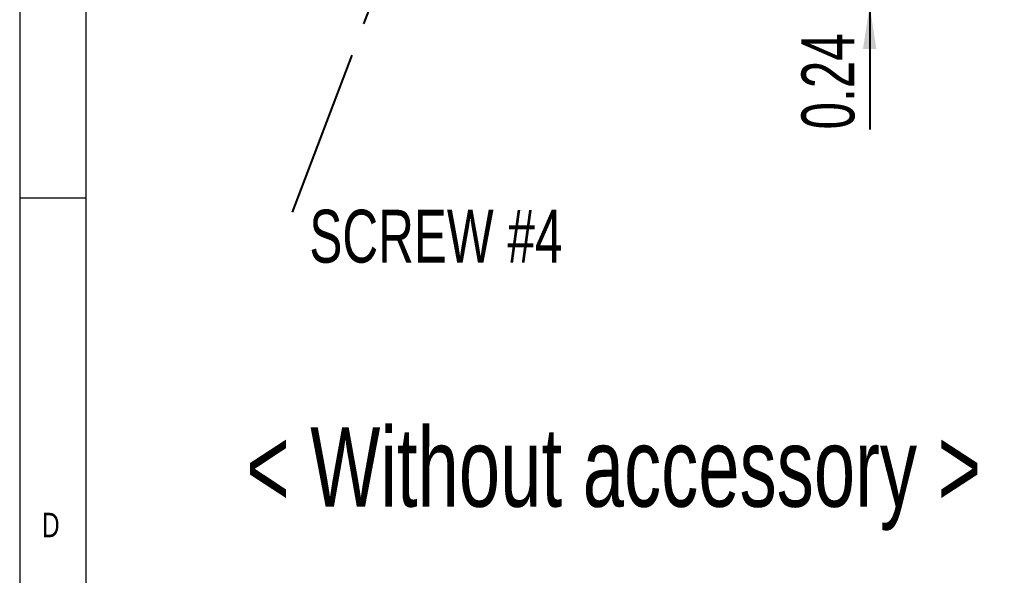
# Model space of a CAD drawing. Header units: inches. Extents: x 0.2 to 16.3, y 0.2 to 11.5.
# Drawn here: x 0.197 to 3.151, y 4.722 to 6.377 of the extents above; entities that cross this region are included whole.
import ezdxf

# ---------------------------------------------------------------- set-up
doc = ezdxf.new("R2010")
doc.units = ezdxf.units.IN
doc.header["$MEASUREMENT"] = 0
doc.linetypes.add('CENTERX2', pattern=[0.8, 0.5, -0.1, 0.1, -0.1])
doc.layers.add('CENTER_LINE', color=7, linetype='CENTERX2')
doc.styles.add('SLDTEXTSTYLE0', font='TXT', dxfattribs={"width": 0.7})
doc.styles.add('SLDTEXTSTYLE2', font='TXT', dxfattribs={"width": 0.75})
doc.dimstyles.new('SLDDIMSTYLE4', dxfattribs={"dimtxt": 0.15748, "dimasz": 0.13, "dimexe": 0, "dimexo": 0.0625, "dimgap": 0.03937, "dimtad": 1, "dimdec": 3, "dimrnd": 1e-09, "dimdsep": 46, "dimtxsty": 'SLDTEXTSTYLE0', "dimsah": 1, "dimcen": 0.09, "dimadec": 0, "dimazin": 2, "dimtfac": 1, "dimtmove": 0, "dimatfit": 0, "dimfxl": 1, "dimfrac": 2, "dimtolj": 1, "dimtzin": 12, "dimarcsym": 0})
doc.dimstyles.new('SLDDIMSTYLE8', dxfattribs={"dimtxt": 0.18, "dimasz": 0.13, "dimexe": 0, "dimexo": 0.0625, "dimgap": 0, "dimtad": 0, "dimtih": 1, "dimtoh": 1, "dimdec": 0, "dimrnd": 1e-09, "dimzin": 0, "dimdsep": 46, "dimtxsty": 'Standard', "dimsah": 1, "dimcen": 0.09, "dimadec": 0, "dimazin": 0, "dimtfac": 0.13, "dimtdec": 0, "dimtofl": 0, "dimtmove": 0, "dimatfit": 3, "dimfxl": 1, "dimfrac": 2, "dimtolj": 1, "dimtzin": 0, "dimarcsym": 0})

# ---------------------------------------------------------------- blocks, each defined once
blk = doc.blocks.new('_D_6')
at = {"layer": 'CENTER_LINE'}
for p, q in [((2.7269, 6.6599), (2.7269, 6.9099)), ((4.5795, 6.6599), (2.6875, 6.6599)), ((2.7269, 6.6599), (2.7269, 6.4195)), ((4.5913, 6.4195), (2.6875, 6.4195)), ((2.7269, 6.4195), (2.7269, 6.0499))]:
    blk.add_line(p, q, dxfattribs=at)
for points in [[(2.7269, 6.6599), (2.7469, 6.7899), (2.7069, 6.7899)], [(2.7269, 6.4195), (2.7069, 6.2895), (2.7469, 6.2895)]]:
    blk.add_solid(points, dxfattribs=at)
at = {"layer": 'CENTER_LINE', "insert": (2.5238, 6.0499), "char_height": 0.15748, "attachment_point": 1, "rotation": 90, "style": 'SLDTEXTSTYLE0'}
blk.add_mtext('0.24', dxfattribs=at)
blk = doc.blocks.new('SW_NOTE_0_6')
at = {"layer": 'CENTER_LINE', "color": 0, "insert": (0.0827, 0.0916), "char_height": 0.15748, "attachment_point": 1, "style": 'SLDTEXTSTYLE0'}
blk.add_mtext('SCREW #4', dxfattribs=at)

msp = doc.modelspace()

# ---------------------------------------------------------------- linework, layer by layer
at = {"color": 7, "linetype": 'Continuous', "lineweight": 18}
for p, q in [((0.1969, 11.4961), (0.1969, 0.1969)), ((0.3937, 11.2992), (0.3937, 0.3937)), ((0.1969, 5.8465), (0.3937, 5.8465))]:
    msp.add_line(p, q, dxfattribs=at)

# ---------------------------------------------------------------- block references
at = {"layer": 'CENTER_LINE'}
msp.add_blockref('SW_NOTE_0_6', (0.976, 5.7192), dxfattribs=at)

# ---------------------------------------------------------------- texts
at = {"color": 7, "linetype": 'Continuous', "lineweight": 0, "insert": (0.2625, 4.9082), "char_height": 0.0729, "attachment_point": 1, "style": 'SLDTEXTSTYLE2'}
msp.add_mtext('D', dxfattribs=at)
at = {"layer": 'CENTER_LINE', "insert": (0.8709, 5.1624), "char_height": 0.23622, "attachment_point": 1, "style": 'SLDTEXTSTYLE0'}
msp.add_mtext('< Without accessory >', dxfattribs=at)

# ---------------------------------------------------------------- dimensions: what is measured, and where the dimension line sits
at = {"layer": 'CENTER_LINE'}
dim = msp.add_linear_dim(base=(2.7269, 6.4195), p1=(4.6189, 6.6599), p2=(4.6307, 6.4195), angle=90, dimstyle='SLDDIMSTYLE4', dxfattribs=at)
dim.commit()
dim.dimension.update_dxf_attribs({"geometry": '_D_6', "text_midpoint": (2.7269, 6.2386), "dimtype": 160})

# ---------------------------------------------------------------- leaders
msp.add_leader([(1.4679, 7.0193), (0.976, 5.7192)], dimstyle='SLDDIMSTYLE8', dxfattribs=at)

doc.saveas('drawing.dxf')
